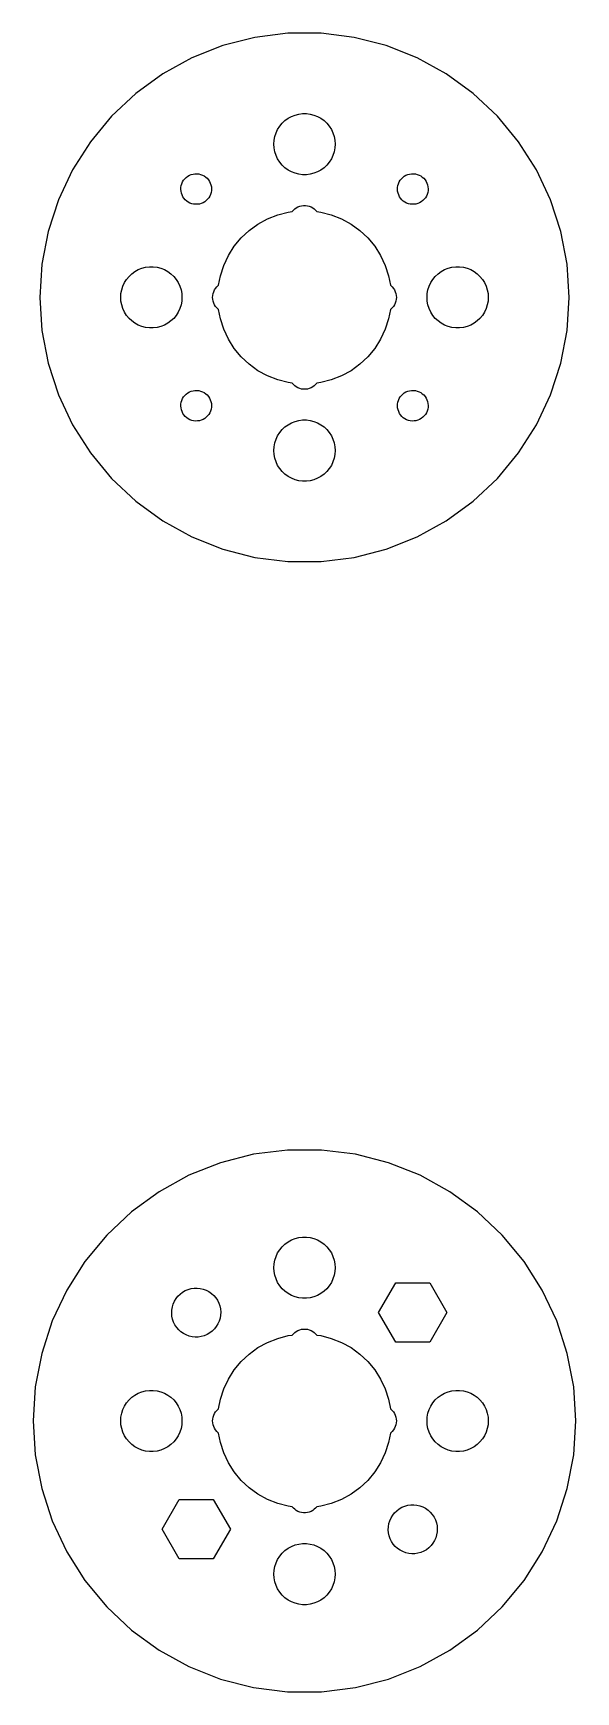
# Model space of a CAD drawing. Header units: metres. Extents: x -27 to 27, y -27 to 247.
# Drawn here: x -26.6 to 26.6, y -26.5 to 135.9 of the extents above; entities that cross this region are included whole.
import ezdxf

# ---------------------------------------------------------------- set-up
doc = ezdxf.new("R2010")
doc.units = ezdxf.units.M

msp = doc.modelspace()

# ---------------------------------------------------------------- linework, layer by layer
for p, q in [((-4.85622, 135.457), (-8.00856, 134.648)), ((-1.62729, 135.865), (-4.85622, 135.457)), ((1.62729, 135.865), (-1.62729, 135.865)), ((4.85622, 135.457), (1.62729, 135.865)), ((8.00856, 134.648), (4.85622, 135.457)), ((-11.0346, 133.45), (-13.8866, 131.882)), ((-8.00856, 134.648), (-11.0346, 133.45)), ((11.0346, 133.45), (8.00856, 134.648)), ((13.8866, 131.882), (11.0346, 133.45)), ((-13.8866, 131.882), (-16.5197, 129.969)), ((16.5197, 129.969), (13.8866, 131.882)), ((-16.5197, 129.969), (-18.8922, 127.741)), ((18.8922, 127.741), (16.5197, 129.969)), ((-18.8922, 127.741), (-20.9667, 125.233)), ((-2.62891, 126.445), (-2.42705, 126.763)), ((-2.42705, 126.763), (-2.1869, 127.054)), ((-2.1869, 127.054), (-1.91226, 127.312)), ((-1.91226, 127.312), (-1.60747, 127.533)), ((-1.60747, 127.533), (-1.27733, 127.714)), ((-1.27733, 127.714), (-0.927048, 127.853)), ((-0.927048, 127.853), (-0.562134, 127.947)), ((-0.562134, 127.947), (-0.18837, 127.994)), ((-0.18837, 127.994), (0.18837, 127.994)), ((0.18837, 127.994), (0.562134, 127.947)), ((0.562134, 127.947), (0.927048, 127.853)), ((0.927048, 127.853), (1.27733, 127.714)), ((1.27733, 127.714), (1.60747, 127.533)), ((1.60747, 127.533), (1.91226, 127.312)), ((1.91226, 127.312), (2.1869, 127.054)), ((2.1869, 127.054), (2.42705, 126.763)), ((2.42705, 126.763), (2.62891, 126.445)), ((20.9667, 125.233), (18.8922, 127.741)), ((-20.9667, 125.233), (-22.7106, 122.485)), ((-3, 125), (-2.97633, 125.376)), ((-2.97633, 125.376), (-2.90575, 125.746)), ((-2.90575, 125.746), (-2.78932, 126.104)), ((-2.78932, 126.104), (-2.62891, 126.445)), ((2.62891, 126.445), (2.78932, 126.104)), ((2.78932, 126.104), (2.90575, 125.746)), ((2.90575, 125.746), (2.97633, 125.376)), ((2.97633, 125.376), (3, 125)), ((22.7106, 122.485), (20.9667, 125.233)), ((-2.97633, 124.624), (-3, 125)), ((-2.90575, 124.254), (-2.97633, 124.624)), ((-2.78932, 123.896), (-2.90575, 124.254)), ((-2.62891, 123.555), (-2.78932, 123.896)), ((-2.42705, 123.237), (-2.62891, 123.555)), ((2.62891, 123.555), (2.42705, 123.237)), ((2.78932, 123.896), (2.62891, 123.555)), ((2.90575, 124.254), (2.78932, 123.896)), ((2.97633, 124.624), (2.90575, 124.254)), ((3, 125), (2.97633, 124.624)), ((-22.7106, 122.485), (-24.0963, 119.54)), ((-11.5871, 121.742), (-11.4371, 121.856)), ((-11.4371, 121.856), (-11.2739, 121.951)), ((-11.2739, 121.951), (-11.1003, 122.024)), ((-11.1003, 122.024), (-10.9189, 122.074)), ((-10.9189, 122.074), (-10.7325, 122.102)), ((-10.7325, 122.102), (-10.5442, 122.106)), ((-10.5442, 122.106), (-10.3568, 122.086)), ((-10.3568, 122.086), (-10.1734, 122.043)), ((-10.1734, 122.043), (-9.99689, 121.977)), ((-9.99689, 121.977), (-9.82996, 121.89)), ((-9.82996, 121.89), (-9.67528, 121.783)), ((-2.1869, 122.946), (-2.42705, 123.237)), ((-1.91226, 122.688), (-2.1869, 122.946)), ((-1.60747, 122.467), (-1.91226, 122.688)), ((-1.27733, 122.286), (-1.60747, 122.467)), ((-0.927048, 122.147), (-1.27733, 122.286)), ((-0.562134, 122.053), (-0.927048, 122.147)), ((-0.18837, 122.006), (-0.562134, 122.053)), ((0.18837, 122.006), (-0.18837, 122.006)), ((0.562134, 122.053), (0.18837, 122.006)), ((0.927048, 122.147), (0.562134, 122.053)), ((1.27733, 122.286), (0.927048, 122.147)), ((1.60747, 122.467), (1.27733, 122.286)), ((1.91226, 122.688), (1.60747, 122.467)), ((2.1869, 122.946), (1.91226, 122.688)), ((2.42705, 123.237), (2.1869, 122.946)), ((9.62686, 121.742), (9.7769, 121.856)), ((9.7769, 121.856), (9.94003, 121.951)), ((9.94003, 121.951), (10.1137, 122.024)), ((10.1137, 122.024), (10.2951, 122.074)), ((10.2951, 122.074), (10.4815, 122.102)), ((10.4815, 122.102), (10.6698, 122.106)), ((10.6698, 122.106), (10.8571, 122.086)), ((10.8571, 122.086), (11.0405, 122.043)), ((11.0405, 122.043), (11.2171, 121.977)), ((11.2171, 121.977), (11.384, 121.89)), ((11.384, 121.89), (11.5387, 121.783)), ((24.0963, 119.54), (22.7106, 122.485)), ((-12.1067, 120.576), (-12.0988, 120.764)), ((-12.0909, 120.388), (-12.1067, 120.576)), ((-12.0988, 120.764), (-12.0674, 120.95)), ((-12.0517, 120.204), (-12.0909, 120.388)), ((-12.0674, 120.95), (-12.0129, 121.13)), ((-11.9898, 120.026), (-12.0517, 120.204)), ((-12.0129, 121.13), (-11.9363, 121.302)), ((-11.9363, 121.302), (-11.8387, 121.463)), ((-11.8387, 121.463), (-11.7217, 121.611)), ((-11.7217, 121.611), (-11.5871, 121.742)), ((-9.67528, 121.783), (-9.53528, 121.656)), ((-9.53528, 121.656), (-9.4122, 121.514)), ((-9.4122, 121.514), (-9.30795, 121.357)), ((-9.30795, 121.357), (-9.2242, 121.188)), ((-9.2242, 121.188), (-9.16225, 121.01)), ((-9.14662, 120.264), (-9.20107, 120.084)), ((-9.16225, 121.01), (-9.12308, 120.826)), ((-9.1152, 120.45), (-9.14662, 120.264)), ((-9.12308, 120.826), (-9.10732, 120.638)), ((-9.10732, 120.638), (-9.1152, 120.45)), ((9.10732, 120.576), (9.1152, 120.764)), ((9.12308, 120.388), (9.10732, 120.576)), ((9.1152, 120.764), (9.14662, 120.95)), ((9.16225, 120.204), (9.12308, 120.388)), ((9.14662, 120.95), (9.20107, 121.13)), ((9.2242, 120.026), (9.16225, 120.204)), ((9.20107, 121.13), (9.27768, 121.302)), ((9.27768, 121.302), (9.37527, 121.463)), ((9.37527, 121.463), (9.49228, 121.611)), ((9.49228, 121.611), (9.62686, 121.742)), ((11.5387, 121.783), (11.6787, 121.656)), ((11.6787, 121.656), (11.8018, 121.514)), ((11.8018, 121.514), (11.906, 121.357)), ((11.906, 121.357), (11.9898, 121.188)), ((11.9898, 121.188), (12.0517, 121.01)), ((12.0674, 120.264), (12.0129, 120.084)), ((12.0517, 121.01), (12.0909, 120.826)), ((12.0988, 120.45), (12.0674, 120.264)), ((12.0909, 120.826), (12.1067, 120.638)), ((12.1067, 120.638), (12.0988, 120.45)), ((-24.0963, 119.54), (-25.1021, 116.445)), ((-11.906, 119.857), (-11.9898, 120.026)), ((-11.8018, 119.7), (-11.906, 119.857)), ((-11.6787, 119.557), (-11.8018, 119.7)), ((-11.5387, 119.431), (-11.6787, 119.557)), ((-11.384, 119.324), (-11.5387, 119.431)), ((-11.2171, 119.237), (-11.384, 119.324)), ((-11.0405, 119.171), (-11.2171, 119.237)), ((-10.8571, 119.128), (-11.0405, 119.171)), ((-10.6698, 119.108), (-10.8571, 119.128)), ((-10.4815, 119.112), (-10.6698, 119.108)), ((-10.2951, 119.14), (-10.4815, 119.112)), ((-10.1137, 119.19), (-10.2951, 119.14)), ((-9.94003, 119.263), (-10.1137, 119.19)), ((-9.7769, 119.358), (-9.94003, 119.263)), ((-9.62686, 119.471), (-9.7769, 119.358)), ((-9.49228, 119.603), (-9.62686, 119.471)), ((-9.37527, 119.751), (-9.49228, 119.603)), ((-9.27768, 119.912), (-9.37527, 119.751)), ((-9.20107, 120.084), (-9.27768, 119.912)), ((-1.09344, 118.527), (-0.956131, 118.656)), ((-0.956131, 118.656), (-0.803726, 118.766)), ((-0.803726, 118.766), (-0.638657, 118.857)), ((-0.638657, 118.857), (-0.463516, 118.927)), ((-0.463516, 118.927), (-0.281067, 118.973)), ((-0.281067, 118.973), (-0.094177, 118.997)), ((-0.094177, 118.997), (0.094177, 118.997)), ((0.094177, 118.997), (0.281067, 118.973)), ((0.281067, 118.973), (0.463516, 118.927)), ((0.463516, 118.927), (0.638657, 118.857)), ((0.638657, 118.857), (0.803726, 118.766)), ((0.803726, 118.766), (0.956131, 118.656)), ((0.956131, 118.656), (1.09344, 118.527)), ((9.30795, 119.857), (9.2242, 120.026)), ((9.4122, 119.7), (9.30795, 119.857)), ((9.53528, 119.557), (9.4122, 119.7)), ((9.67528, 119.431), (9.53528, 119.557)), ((9.82996, 119.324), (9.67528, 119.431)), ((9.99689, 119.237), (9.82996, 119.324)), ((10.1734, 119.171), (9.99689, 119.237)), ((10.3568, 119.128), (10.1734, 119.171)), ((10.5442, 119.108), (10.3568, 119.128)), ((10.7325, 119.112), (10.5442, 119.108)), ((10.9189, 119.14), (10.7325, 119.112)), ((11.1003, 119.19), (10.9189, 119.14)), ((11.2739, 119.263), (11.1003, 119.19)), ((11.4371, 119.358), (11.2739, 119.263)), ((11.5871, 119.471), (11.4371, 119.358)), ((11.7217, 119.603), (11.5871, 119.471)), ((11.8387, 119.751), (11.7217, 119.603)), ((11.9363, 119.912), (11.8387, 119.751)), ((12.0129, 120.084), (11.9363, 119.912)), ((25.1021, 116.445), (24.0963, 119.54)), ((-5.41809, 116.549), (-4.55452, 117.177)), ((-4.55452, 117.177), (-3.61911, 117.691)), ((-3.61911, 117.691), (-2.62663, 118.084)), ((-2.62663, 118.084), (-1.59273, 118.349)), ((-1.59273, 118.349), (-1.19904, 118.399)), ((-1.19904, 118.399), (-1.09344, 118.527)), ((1.09344, 118.527), (1.19904, 118.399)), ((1.19904, 118.399), (1.59273, 118.349)), ((1.59273, 118.349), (2.62663, 118.084)), ((2.62663, 118.084), (3.61911, 117.691)), ((3.61911, 117.691), (4.55452, 117.177)), ((4.55452, 117.177), (5.41809, 116.549)), ((-25.1021, 116.445), (-25.7119, 113.248)), ((-6.87663, 114.996), (-6.19623, 115.819)), ((-6.19623, 115.819), (-5.41809, 116.549)), ((5.41809, 116.549), (6.19623, 115.819)), ((6.19623, 115.819), (6.87663, 114.996)), ((25.7119, 113.248), (25.1021, 116.445)), ((-7.90309, 113.129), (-7.44859, 114.095)), ((-7.44859, 114.095), (-6.87663, 114.996)), ((6.87663, 114.996), (7.44859, 114.095)), ((7.44859, 114.095), (7.90309, 113.129)), ((-25.7119, 113.248), (-25.9163, 110)), ((-17.427, 111.763), (-17.1869, 112.054)), ((-17.1869, 112.054), (-16.9123, 112.312)), ((-16.9123, 112.312), (-16.6075, 112.533)), ((-16.6075, 112.533), (-16.2773, 112.714)), ((-16.2773, 112.714), (-15.927, 112.853)), ((-15.927, 112.853), (-15.5621, 112.947)), ((-15.5621, 112.947), (-15.1884, 112.994)), ((-15.1884, 112.994), (-14.8116, 112.994)), ((-14.8116, 112.994), (-14.4379, 112.947)), ((-14.4379, 112.947), (-14.0729, 112.853)), ((-14.0729, 112.853), (-13.7227, 112.714)), ((-13.7227, 112.714), (-13.3925, 112.533)), ((-13.3925, 112.533), (-13.0877, 112.312)), ((-13.0877, 112.312), (-12.8131, 112.054)), ((-12.8131, 112.054), (-12.5729, 111.763)), ((-8.40921, 111.19), (-8.23296, 112.114)), ((-8.23296, 112.114), (-7.90309, 113.129)), ((7.90309, 113.129), (8.23296, 112.114)), ((8.23296, 112.114), (8.40921, 111.19)), ((12.5729, 111.763), (12.8131, 112.054)), ((12.8131, 112.054), (13.0877, 112.312)), ((13.0877, 112.312), (13.3925, 112.533)), ((13.3925, 112.533), (13.7227, 112.714)), ((13.7227, 112.714), (14.0729, 112.853)), ((14.0729, 112.853), (14.4379, 112.947)), ((14.4379, 112.947), (14.8116, 112.994)), ((14.8116, 112.994), (15.1884, 112.994)), ((15.1884, 112.994), (15.5621, 112.947)), ((15.5621, 112.947), (15.927, 112.853)), ((15.927, 112.853), (16.2773, 112.714)), ((16.2773, 112.714), (16.6075, 112.533)), ((16.6075, 112.533), (16.9123, 112.312)), ((16.9123, 112.312), (17.1869, 112.054)), ((17.1869, 112.054), (17.427, 111.763)), ((25.9163, 110), (25.7119, 113.248)), ((-17.9763, 110.376), (-17.9057, 110.746)), ((-17.9057, 110.746), (-17.7893, 111.104)), ((-17.7893, 111.104), (-17.6289, 111.445)), ((-17.6289, 111.445), (-17.427, 111.763)), ((-12.5729, 111.763), (-12.3711, 111.445)), ((-12.3711, 111.445), (-12.2107, 111.104)), ((-12.2107, 111.104), (-12.0942, 110.746)), ((-12.0942, 110.746), (-12.0237, 110.376)), ((-8.95287, 110.373), (-8.89465, 110.552)), ((-8.89465, 110.552), (-8.81445, 110.723)), ((-8.81445, 110.723), (-8.71352, 110.882)), ((-8.71352, 110.882), (-8.59344, 111.027)), ((-8.59344, 111.027), (-8.45613, 111.156)), ((-8.45613, 111.156), (-8.40921, 111.19)), ((8.40921, 111.19), (8.45613, 111.156)), ((8.45613, 111.156), (8.59344, 111.027)), ((8.59344, 111.027), (8.71352, 110.882)), ((8.71352, 110.882), (8.81445, 110.723)), ((8.81445, 110.723), (8.89465, 110.552)), ((8.89465, 110.552), (8.95287, 110.373)), ((12.0237, 110.376), (12.0942, 110.746)), ((12.0942, 110.746), (12.2107, 111.104)), ((12.2107, 111.104), (12.3711, 111.445)), ((12.3711, 111.445), (12.5729, 111.763)), ((17.427, 111.763), (17.6289, 111.445)), ((17.6289, 111.445), (17.7893, 111.104)), ((17.7893, 111.104), (17.9057, 110.746)), ((17.9057, 110.746), (17.9763, 110.376)), ((-25.9163, 110), (-25.7119, 106.752)), ((-18, 110), (-17.9763, 110.376)), ((-17.9763, 109.624), (-18, 110)), ((-17.9057, 109.254), (-17.9763, 109.624)), ((-17.7893, 108.896), (-17.9057, 109.254)), ((-17.6289, 108.555), (-17.7893, 108.896)), ((-12.2107, 108.896), (-12.3711, 108.555)), ((-12.0942, 109.254), (-12.2107, 108.896)), ((-12.0237, 109.624), (-12.0942, 109.254)), ((-12.0237, 110.376), (-12, 110)), ((-12, 110), (-12.0237, 109.624)), ((-9, 110), (-8.98816, 110.188)), ((-8.98816, 109.812), (-9, 110)), ((-8.98816, 110.188), (-8.95287, 110.373)), ((-8.95287, 109.627), (-8.98816, 109.812)), ((-8.89465, 109.448), (-8.95287, 109.627)), ((-8.81445, 109.277), (-8.89465, 109.448)), ((-8.71352, 109.118), (-8.81445, 109.277)), ((-8.59344, 108.973), (-8.71352, 109.118)), ((-8.45613, 108.844), (-8.59344, 108.973)), ((-8.40921, 108.81), (-8.45613, 108.844)), ((-8.23296, 107.886), (-8.40921, 108.81)), ((8.40921, 108.81), (8.23296, 107.886)), ((8.45613, 108.844), (8.40921, 108.81)), ((8.59344, 108.973), (8.45613, 108.844)), ((8.71352, 109.118), (8.59344, 108.973)), ((8.81445, 109.277), (8.71352, 109.118)), ((8.89465, 109.448), (8.81445, 109.277)), ((8.95287, 109.627), (8.89465, 109.448)), ((8.95287, 110.373), (8.98816, 110.188)), ((8.98816, 109.812), (8.95287, 109.627)), ((8.98816, 110.188), (9, 110)), ((9, 110), (8.98816, 109.812)), ((12, 110), (12.0237, 110.376)), ((12.0237, 109.624), (12, 110)), ((12.0942, 109.254), (12.0237, 109.624)), ((12.2107, 108.896), (12.0942, 109.254)), ((12.3711, 108.555), (12.2107, 108.896)), ((17.7893, 108.896), (17.6289, 108.555)), ((17.9057, 109.254), (17.7893, 108.896)), ((17.9763, 109.624), (17.9057, 109.254)), ((17.9763, 110.376), (18, 110)), ((18, 110), (17.9763, 109.624)), ((25.7119, 106.752), (25.9163, 110)), ((-17.427, 108.237), (-17.6289, 108.555)), ((-17.1869, 107.946), (-17.427, 108.237)), ((-16.9123, 107.688), (-17.1869, 107.946)), ((-16.6075, 107.467), (-16.9123, 107.688)), ((-16.2773, 107.286), (-16.6075, 107.467)), ((-15.927, 107.147), (-16.2773, 107.286)), ((-13.7227, 107.286), (-14.0729, 107.147)), ((-13.3925, 107.467), (-13.7227, 107.286)), ((-13.0877, 107.688), (-13.3925, 107.467)), ((-12.8131, 107.946), (-13.0877, 107.688)), ((-12.5729, 108.237), (-12.8131, 107.946)), ((-12.3711, 108.555), (-12.5729, 108.237)), ((-7.90309, 106.871), (-8.23296, 107.886)), ((8.23296, 107.886), (7.90309, 106.871)), ((12.5729, 108.237), (12.3711, 108.555)), ((12.8131, 107.946), (12.5729, 108.237)), ((13.0877, 107.688), (12.8131, 107.946)), ((13.3925, 107.467), (13.0877, 107.688)), ((13.7227, 107.286), (13.3925, 107.467)), ((14.0729, 107.147), (13.7227, 107.286)), ((16.2773, 107.286), (15.927, 107.147)), ((16.6075, 107.467), (16.2773, 107.286)), ((16.9123, 107.688), (16.6075, 107.467)), ((17.1869, 107.946), (16.9123, 107.688)), ((17.427, 108.237), (17.1869, 107.946)), ((17.6289, 108.555), (17.427, 108.237)), ((-25.7119, 106.752), (-25.1021, 103.555)), ((-15.5621, 107.053), (-15.927, 107.147)), ((-15.1884, 107.006), (-15.5621, 107.053)), ((-14.8116, 107.006), (-15.1884, 107.006)), ((-14.4379, 107.053), (-14.8116, 107.006)), ((-14.0729, 107.147), (-14.4379, 107.053)), ((-7.44859, 105.905), (-7.90309, 106.871)), ((-6.87663, 105.004), (-7.44859, 105.905)), ((7.44859, 105.905), (6.87663, 105.004)), ((7.90309, 106.871), (7.44859, 105.905)), ((14.4379, 107.053), (14.0729, 107.147)), ((14.8116, 107.006), (14.4379, 107.053)), ((15.1884, 107.006), (14.8116, 107.006)), ((15.5621, 107.053), (15.1884, 107.006)), ((15.927, 107.147), (15.5621, 107.053)), ((25.1021, 103.555), (25.7119, 106.752)), ((-6.19623, 104.181), (-6.87663, 105.004)), ((-5.41809, 103.451), (-6.19623, 104.181)), ((6.19623, 104.181), (5.41809, 103.451)), ((6.87663, 105.004), (6.19623, 104.181)), ((-25.1021, 103.555), (-24.0963, 100.46)), ((-4.55452, 102.823), (-5.41809, 103.451)), ((-3.61911, 102.309), (-4.55452, 102.823)), ((-2.62663, 101.916), (-3.61911, 102.309)), ((3.61911, 102.309), (2.62663, 101.916)), ((4.55452, 102.823), (3.61911, 102.309)), ((5.41809, 103.451), (4.55452, 102.823)), ((24.0963, 100.46), (25.1021, 103.555)), ((-11.4371, 100.642), (-11.2739, 100.737)), ((-11.2739, 100.737), (-11.1003, 100.81)), ((-11.1003, 100.81), (-10.9189, 100.86)), ((-10.9189, 100.86), (-10.7325, 100.888)), ((-10.7325, 100.888), (-10.5442, 100.892)), ((-10.5442, 100.892), (-10.3568, 100.872)), ((-10.3568, 100.872), (-10.1734, 100.829)), ((-10.1734, 100.829), (-9.99689, 100.763)), ((-9.99689, 100.763), (-9.82996, 100.676)), ((-1.59273, 101.651), (-2.62663, 101.916)), ((-1.19904, 101.601), (-1.59273, 101.651)), ((-1.09344, 101.473), (-1.19904, 101.601)), ((-0.956131, 101.344), (-1.09344, 101.473)), ((-0.803726, 101.234), (-0.956131, 101.344)), ((-0.638657, 101.143), (-0.803726, 101.234)), ((-0.463516, 101.073), (-0.638657, 101.143)), ((-0.281067, 101.027), (-0.463516, 101.073)), ((-0.094177, 101.003), (-0.281067, 101.027)), ((0.094177, 101.003), (-0.094177, 101.003)), ((0.281067, 101.027), (0.094177, 101.003)), ((0.463516, 101.073), (0.281067, 101.027)), ((0.638657, 101.143), (0.463516, 101.073)), ((0.803726, 101.234), (0.638657, 101.143)), ((0.956131, 101.344), (0.803726, 101.234)), ((1.09344, 101.473), (0.956131, 101.344)), ((1.19904, 101.601), (1.09344, 101.473)), ((1.59273, 101.651), (1.19904, 101.601)), ((2.62663, 101.916), (1.59273, 101.651)), ((9.7769, 100.642), (9.94003, 100.737)), ((9.94003, 100.737), (10.1137, 100.81)), ((10.1137, 100.81), (10.2951, 100.86)), ((10.2951, 100.86), (10.4815, 100.888)), ((10.4815, 100.888), (10.6698, 100.892)), ((10.6698, 100.892), (10.8571, 100.872)), ((10.8571, 100.872), (11.0405, 100.829)), ((11.0405, 100.829), (11.2171, 100.763)), ((11.2171, 100.763), (11.384, 100.676)), ((-24.0963, 100.46), (-22.7106, 97.5147)), ((-12.1067, 99.3616), (-12.0988, 99.5498)), ((-12.0909, 99.1739), (-12.1067, 99.3616)), ((-12.0988, 99.5498), (-12.0674, 99.7355)), ((-12.0517, 98.9896), (-12.0909, 99.1739)), ((-12.0674, 99.7355), (-12.0129, 99.9159)), ((-12.0129, 99.9159), (-11.9363, 100.088)), ((-11.9363, 100.088), (-11.8387, 100.249)), ((-11.8387, 100.249), (-11.7217, 100.397)), ((-11.7217, 100.397), (-11.5871, 100.529)), ((-11.5871, 100.529), (-11.4371, 100.642)), ((-9.82996, 100.676), (-9.67528, 100.569)), ((-9.67528, 100.569), (-9.53528, 100.443)), ((-9.53528, 100.443), (-9.4122, 100.3)), ((-9.4122, 100.3), (-9.30795, 100.143)), ((-9.30795, 100.143), (-9.2242, 99.9743)), ((-9.2242, 99.9743), (-9.16225, 99.7964)), ((-9.16225, 99.7964), (-9.12308, 99.6121)), ((-9.1152, 99.2362), (-9.14662, 99.0505)), ((-9.12308, 99.6121), (-9.10732, 99.4244)), ((-9.10732, 99.4244), (-9.1152, 99.2362)), ((9.10732, 99.3616), (9.1152, 99.5498)), ((9.12308, 99.1739), (9.10732, 99.3616)), ((9.1152, 99.5498), (9.14662, 99.7355)), ((9.16225, 98.9896), (9.12308, 99.1739)), ((9.14662, 99.7355), (9.20107, 99.9159)), ((9.20107, 99.9159), (9.27768, 100.088)), ((9.27768, 100.088), (9.37527, 100.249)), ((9.37527, 100.249), (9.49228, 100.397)), ((9.49228, 100.397), (9.62686, 100.529)), ((9.62686, 100.529), (9.7769, 100.642)), ((11.384, 100.676), (11.5387, 100.569)), ((11.5387, 100.569), (11.6787, 100.443)), ((11.6787, 100.443), (11.8018, 100.3)), ((11.8018, 100.3), (11.906, 100.143)), ((11.906, 100.143), (11.9898, 99.9743)), ((11.9898, 99.9743), (12.0517, 99.7964)), ((12.0517, 99.7964), (12.0909, 99.6121)), ((12.0988, 99.2362), (12.0674, 99.0505)), ((12.0909, 99.6121), (12.1067, 99.4244)), ((12.1067, 99.4244), (12.0988, 99.2362)), ((22.7106, 97.5147), (24.0963, 100.46)), ((-22.7106, 97.5147), (-20.9667, 94.7668)), ((-11.9898, 98.8117), (-12.0517, 98.9896)), ((-11.906, 98.643), (-11.9898, 98.8117)), ((-11.8018, 98.4861), (-11.906, 98.643)), ((-11.6787, 98.3435), (-11.8018, 98.4861)), ((-11.5387, 98.2175), (-11.6787, 98.3435)), ((-11.384, 98.11), (-11.5387, 98.2175)), ((-11.2171, 98.0227), (-11.384, 98.11)), ((-11.0405, 97.957), (-11.2171, 98.0227)), ((-10.8571, 97.914), (-11.0405, 97.957)), ((-10.6698, 97.8943), (-10.8571, 97.914)), ((-10.4815, 97.8983), (-10.6698, 97.8943)), ((-10.2951, 97.9258), (-10.4815, 97.8983)), ((-10.1137, 97.9764), (-10.2951, 97.9258)), ((-9.94003, 98.0494), (-10.1137, 97.9764)), ((-9.7769, 98.1436), (-9.94003, 98.0494)), ((-9.62686, 98.2575), (-9.7769, 98.1436)), ((-9.49228, 98.3893), (-9.62686, 98.2575)), ((-9.37527, 98.5369), (-9.49228, 98.3893)), ((-9.27768, 98.6981), (-9.37527, 98.5369)), ((-9.20107, 98.8701), (-9.27768, 98.6981)), ((-9.14662, 99.0505), (-9.20107, 98.8701)), ((-1.91226, 97.3116), (-1.60747, 97.533)), ((-1.60747, 97.533), (-1.27733, 97.7145)), ((-1.27733, 97.7145), (-0.927048, 97.8532)), ((-0.927048, 97.8532), (-0.562134, 97.9469)), ((-0.562134, 97.9469), (-0.18837, 97.9941)), ((-0.18837, 97.9941), (0.18837, 97.9941)), ((0.18837, 97.9941), (0.562134, 97.9469)), ((0.562134, 97.9469), (0.927048, 97.8532)), ((0.927048, 97.8532), (1.27733, 97.7145)), ((1.27733, 97.7145), (1.60747, 97.533)), ((1.60747, 97.533), (1.91226, 97.3116)), ((9.2242, 98.8117), (9.16225, 98.9896)), ((9.30795, 98.643), (9.2242, 98.8117)), ((9.4122, 98.4861), (9.30795, 98.643)), ((9.53528, 98.3435), (9.4122, 98.4861)), ((9.67528, 98.2175), (9.53528, 98.3435)), ((9.82996, 98.11), (9.67528, 98.2175)), ((9.99689, 98.0227), (9.82996, 98.11)), ((10.1734, 97.957), (9.99689, 98.0227)), ((10.3568, 97.914), (10.1734, 97.957)), ((10.5442, 97.8943), (10.3568, 97.914)), ((10.7325, 97.8983), (10.5442, 97.8943)), ((10.9189, 97.9258), (10.7325, 97.8983)), ((11.1003, 97.9764), (10.9189, 97.9258)), ((11.2739, 98.0494), (11.1003, 97.9764)), ((11.4371, 98.1436), (11.2739, 98.0494)), ((11.5871, 98.2575), (11.4371, 98.1436)), ((11.7217, 98.3893), (11.5871, 98.2575)), ((11.8387, 98.5369), (11.7217, 98.3893)), ((11.9363, 98.6981), (11.8387, 98.5369)), ((12.0129, 98.8701), (11.9363, 98.6981)), ((12.0674, 99.0505), (12.0129, 98.8701)), ((20.9667, 94.7668), (22.7106, 97.5147)), ((-2.90575, 95.7461), (-2.78932, 96.1044)), ((-2.78932, 96.1044), (-2.62891, 96.4453)), ((-2.62891, 96.4453), (-2.42705, 96.7634)), ((-2.42705, 96.7634), (-2.1869, 97.0536)), ((-2.1869, 97.0536), (-1.91226, 97.3116)), ((1.91226, 97.3116), (2.1869, 97.0536)), ((2.1869, 97.0536), (2.42705, 96.7634)), ((2.42705, 96.7634), (2.62891, 96.4453)), ((2.62891, 96.4453), (2.78932, 96.1044)), ((2.78932, 96.1044), (2.90575, 95.7461)), ((-20.9667, 94.7668), (-18.8922, 92.2591)), ((-3, 95), (-2.97633, 95.376)), ((-2.97633, 94.624), (-3, 95)), ((-2.97633, 95.376), (-2.90575, 95.7461)), ((-2.90575, 94.2539), (-2.97633, 94.624)), ((-2.78932, 93.8956), (-2.90575, 94.2539)), ((2.90575, 94.2539), (2.78932, 93.8956)), ((2.90575, 95.7461), (2.97633, 95.376)), ((2.97633, 94.624), (2.90575, 94.2539)), ((2.97633, 95.376), (3, 95)), ((3, 95), (2.97633, 94.624)), ((18.8922, 92.2591), (20.9667, 94.7668)), ((-2.62891, 93.5547), (-2.78932, 93.8956)), ((-2.42705, 93.2366), (-2.62891, 93.5547)), ((-2.1869, 92.9464), (-2.42705, 93.2366)), ((-1.91226, 92.6885), (-2.1869, 92.9464)), ((-1.60747, 92.467), (-1.91226, 92.6885)), ((1.91226, 92.6885), (1.60747, 92.467)), ((2.1869, 92.9464), (1.91226, 92.6885)), ((2.42705, 93.2366), (2.1869, 92.9464)), ((2.62891, 93.5547), (2.42705, 93.2366)), ((2.78932, 93.8956), (2.62891, 93.5547)), ((-18.8922, 92.2591), (-16.5197, 90.0312)), ((-1.27733, 92.2855), (-1.60747, 92.467)), ((-0.927048, 92.1468), (-1.27733, 92.2855)), ((-0.562134, 92.0531), (-0.927048, 92.1468)), ((-0.18837, 92.0059), (-0.562134, 92.0531)), ((0.18837, 92.0059), (-0.18837, 92.0059)), ((0.562134, 92.0531), (0.18837, 92.0059)), ((0.927048, 92.1468), (0.562134, 92.0531)), ((1.27733, 92.2855), (0.927048, 92.1468)), ((1.60747, 92.467), (1.27733, 92.2855)), ((16.5197, 90.0312), (18.8922, 92.2591)), ((-16.5197, 90.0312), (-13.8866, 88.1182)), ((13.8866, 88.1182), (16.5197, 90.0312)), ((-13.8866, 88.1182), (-11.0346, 86.5502)), ((11.0346, 86.5502), (13.8866, 88.1182)), ((-11.0346, 86.5502), (-8.00856, 85.3521)), ((8.00856, 85.3521), (11.0346, 86.5502)), ((-8.00856, 85.3521), (-4.85622, 84.5428)), ((-4.85622, 84.5428), (-1.62729, 84.1349)), ((1.62729, 84.1349), (4.85622, 84.5428)), ((4.85622, 84.5428), (8.00856, 85.3521)), ((-1.62729, 84.1349), (1.62729, 84.1349)), ((-4.97964, 26.1043), (-8.21211, 25.2743)), ((-1.66866, 26.5226), (-4.97964, 26.1043)), ((1.66866, 26.5226), (-1.66866, 26.5226)), ((4.97964, 26.1043), (1.66866, 26.5226)), ((8.21211, 25.2743), (4.97964, 26.1043)), ((-8.21211, 25.2743), (-11.3151, 24.0458)), ((11.3151, 24.0458), (8.21211, 25.2743)), ((-11.3151, 24.0458), (-14.2396, 22.438)), ((14.2396, 22.438), (11.3151, 24.0458)), ((-14.2396, 22.438), (-16.9395, 20.4764)), ((16.9395, 20.4764), (14.2396, 22.438)), ((-16.9395, 20.4764), (-19.3723, 18.1918)), ((19.3723, 18.1918), (16.9395, 20.4764)), ((-19.3723, 18.1918), (-21.4996, 15.6204)), ((-0.927048, 17.8532), (-0.562134, 17.9469)), ((-0.562134, 17.9469), (-0.18837, 17.9941)), ((-0.18837, 17.9941), (0.18837, 17.9941)), ((0.18837, 17.9941), (0.562134, 17.9469)), ((0.562134, 17.9469), (0.927048, 17.8532)), ((21.4996, 15.6204), (19.3723, 18.1918)), ((-2.78932, 16.1044), (-2.62891, 16.4453)), ((-2.62891, 16.4453), (-2.42705, 16.7634)), ((-2.42705, 16.7634), (-2.1869, 17.0536)), ((-2.1869, 17.0536), (-1.91226, 17.3115)), ((-1.91226, 17.3115), (-1.60747, 17.533)), ((-1.60747, 17.533), (-1.27733, 17.7145)), ((-1.27733, 17.7145), (-0.927048, 17.8532)), ((0.927048, 17.8532), (1.27733, 17.7145)), ((1.27733, 17.7145), (1.60747, 17.533)), ((1.60747, 17.533), (1.91226, 17.3115)), ((1.91226, 17.3115), (2.1869, 17.0536)), ((2.1869, 17.0536), (2.42705, 16.7634)), ((2.42705, 16.7634), (2.62891, 16.4453)), ((2.62891, 16.4453), (2.78932, 16.1044)), ((-21.4996, 15.6204), (-23.2878, 12.8026)), ((-3, 15), (-2.97633, 15.376)), ((-2.97633, 14.624), (-3, 15)), ((-2.97633, 15.376), (-2.90575, 15.7461)), ((-2.90575, 14.2539), (-2.97633, 14.624)), ((-2.90575, 15.7461), (-2.78932, 16.1044)), ((2.78932, 16.1044), (2.90575, 15.7461)), ((2.90575, 15.7461), (2.97633, 15.376)), ((2.97633, 14.624), (2.90575, 14.2539)), ((2.97633, 15.376), (3, 15)), ((3, 15), (2.97633, 14.624)), ((23.2878, 12.8026), (21.4996, 15.6204)), ((-11.106, 12.9545), (-10.8078, 12.9986)), ((-10.8078, 12.9986), (-10.5065, 13.0049)), ((-10.5065, 13.0049), (-10.2067, 12.9734)), ((-2.78932, 13.8956), (-2.90575, 14.2539)), ((-2.62891, 13.5547), (-2.78932, 13.8956)), ((-2.42705, 13.2366), (-2.62891, 13.5547)), ((-2.1869, 12.9464), (-2.42705, 13.2366)), ((2.42705, 13.2366), (2.1869, 12.9464)), ((2.62891, 13.5547), (2.42705, 13.2366)), ((2.78932, 13.8956), (2.62891, 13.5547)), ((2.90575, 14.2539), (2.78932, 13.8956)), ((7.26039, 10.607), (8.93369, 13.5052)), ((8.93369, 13.5052), (12.2803, 13.5052)), ((12.2803, 13.5052), (13.9536, 10.607)), ((-23.2878, 12.8026), (-24.7088, 9.7829)), ((-12.9436, 11.155), (-12.8565, 11.4436)), ((-12.8565, 11.4436), (-12.7339, 11.7189)), ((-12.7339, 11.7189), (-12.5777, 11.9767)), ((-12.5777, 11.9767), (-12.3905, 12.2129)), ((-12.3905, 12.2129), (-12.1752, 12.4238)), ((-12.1752, 12.4238), (-11.9351, 12.606)), ((-11.9351, 12.606), (-11.6741, 12.7567)), ((-11.6741, 12.7567), (-11.3963, 12.8735)), ((-11.3963, 12.8735), (-11.106, 12.9545)), ((-10.2067, 12.9734), (-9.91331, 12.9046)), ((-9.91331, 12.9046), (-9.63083, 12.7995)), ((-9.63083, 12.7995), (-9.36372, 12.6599)), ((-9.36372, 12.6599), (-9.11624, 12.4879)), ((-9.11624, 12.4879), (-8.89226, 12.2862)), ((-8.89226, 12.2862), (-8.69533, 12.058)), ((-8.69533, 12.058), (-8.52853, 11.807)), ((-8.52853, 11.807), (-8.39452, 11.537)), ((-8.39452, 11.537), (-8.29539, 11.2524)), ((-1.91226, 12.6884), (-2.1869, 12.9464)), ((-1.60747, 12.467), (-1.91226, 12.6884)), ((-1.27733, 12.2855), (-1.60747, 12.467)), ((-0.927048, 12.1468), (-1.27733, 12.2855)), ((-0.562134, 12.0531), (-0.927048, 12.1468)), ((-0.18837, 12.0059), (-0.562134, 12.0531)), ((0.18837, 12.0059), (-0.18837, 12.0059)), ((0.562134, 12.0531), (0.18837, 12.0059)), ((0.927048, 12.1468), (0.562134, 12.0531)), ((1.27733, 12.2855), (0.927048, 12.1468)), ((1.60747, 12.467), (1.27733, 12.2855)), ((1.91226, 12.6884), (1.60747, 12.467)), ((2.1869, 12.9464), (1.91226, 12.6884)), ((24.7088, 9.7829), (23.2878, 12.8026)), ((-24.7088, 9.7829), (-25.7401, 6.60893)), ((-13.0065, 10.5567), (-12.9939, 10.8579)), ((-12.9812, 10.2564), (-13.0065, 10.5567)), ((-12.9939, 10.8579), (-12.9436, 11.155)), ((-12.9186, 9.96158), (-12.9812, 10.2564)), ((-12.8195, 9.67696), (-12.9186, 9.96158)), ((-8.35751, 9.77042), (-8.4801, 9.49509)), ((-8.2704, 10.0589), (-8.35751, 9.77042)), ((-8.29539, 11.2524), (-8.23274, 10.9576)), ((-8.22014, 10.3561), (-8.2704, 10.0589)), ((-8.23274, 10.9576), (-8.20752, 10.6573)), ((-8.20752, 10.6573), (-8.22014, 10.3561)), ((8.9337, 7.70876), (7.26039, 10.607)), ((13.9536, 10.607), (12.2803, 7.70876)), ((25.7401, 6.60893), (24.7088, 9.7829)), ((-12.6855, 9.407), (-12.8195, 9.67696)), ((-12.5187, 9.15596), (-12.6855, 9.407)), ((-12.3217, 8.9278), (-12.5187, 9.15596)), ((-12.0977, 8.72614), (-12.3217, 8.9278)), ((-11.8503, 8.55412), (-12.0977, 8.72614)), ((-11.5832, 8.41449), (-11.8503, 8.55412)), ((-11.3007, 8.30943), (-11.5832, 8.41449)), ((-11.0072, 8.2406), (-11.3007, 8.30943)), ((-10.7075, 8.20909), (-11.0072, 8.2406)), ((-10.4062, 8.21541), (-10.7075, 8.20909)), ((-10.108, 8.25945), (-10.4062, 8.21541)), ((-9.81772, 8.34048), (-10.108, 8.25945)), ((-9.53987, 8.45729), (-9.81772, 8.34048)), ((-9.27885, 8.60799), (-9.53987, 8.45729)), ((-9.03879, 8.79021), (-9.27885, 8.60799)), ((-8.82344, 9.00108), (-9.03879, 8.79021)), ((-8.63623, 9.23727), (-8.82344, 9.00108)), ((-8.4801, 9.49509), (-8.63623, 9.23727)), ((-2.62663, 8.08397), (-1.59273, 8.34944)), ((-1.59273, 8.34944), (-1.19904, 8.39917)), ((-1.19904, 8.39917), (-1.09344, 8.52681)), ((-1.09344, 8.52681), (-0.956131, 8.65576)), ((-0.956131, 8.65576), (-0.803726, 8.76648)), ((-0.803726, 8.76648), (-0.638657, 8.85724)), ((-0.638657, 8.85724), (-0.463516, 8.92657)), ((-0.463516, 8.92657), (-0.281067, 8.97342)), ((-0.281067, 8.97342), (-0.094177, 8.99704)), ((-0.094177, 8.99704), (0.094177, 8.99704)), ((0.094177, 8.99704), (0.281067, 8.97342)), ((0.281067, 8.97342), (0.463516, 8.92657)), ((0.463516, 8.92657), (0.638657, 8.85724)), ((0.638657, 8.85724), (0.803726, 8.76648)), ((0.803726, 8.76648), (0.956131, 8.65576)), ((0.956131, 8.65576), (1.09344, 8.52681)), ((1.09344, 8.52681), (1.19904, 8.39917)), ((1.19904, 8.39917), (1.59273, 8.34944)), ((1.59273, 8.34944), (2.62663, 8.08397)), ((-25.7401, 6.60893), (-26.3654, 3.33072)), ((-6.19623, 5.81865), (-5.41809, 6.54936)), ((-5.41809, 6.54936), (-4.55452, 7.17677)), ((-4.55452, 7.17677), (-3.61911, 7.69102)), ((-3.61911, 7.69102), (-2.62663, 8.08397)), ((2.62663, 8.08397), (3.61911, 7.69102)), ((3.61911, 7.69102), (4.55452, 7.17677)), ((4.55452, 7.17677), (5.41809, 6.54936)), ((5.41809, 6.54936), (6.19623, 5.81865)), ((12.2803, 7.70876), (8.9337, 7.70876)), ((26.3654, 3.33072), (25.7401, 6.60893)), ((-7.44859, 4.09489), (-6.87663, 4.99617)), ((-6.87663, 4.99617), (-6.19623, 5.81865)), ((6.19623, 5.81865), (6.87663, 4.99617)), ((6.87663, 4.99617), (7.44859, 4.09489)), ((-26.3654, 3.33072), (-26.575, 0)), ((-7.90309, 3.12904), (-7.44859, 4.09489)), ((7.44859, 4.09489), (7.90309, 3.12904)), ((26.575, 0), (26.3654, 3.33072)), ((-17.6289, 1.44525), (-17.427, 1.76335)), ((-17.427, 1.76335), (-17.1869, 2.05363)), ((-17.1869, 2.05363), (-16.9123, 2.31154)), ((-16.9123, 2.31154), (-16.6075, 2.53297)), ((-16.6075, 2.53297), (-16.2773, 2.71448)), ((-16.2773, 2.71448), (-15.927, 2.85316)), ((-15.927, 2.85316), (-15.5621, 2.94685)), ((-15.5621, 2.94685), (-15.1884, 2.99408)), ((-15.1884, 2.99408), (-14.8116, 2.99408)), ((-14.8116, 2.99408), (-14.4379, 2.94685)), ((-14.4379, 2.94685), (-14.0729, 2.85316)), ((-14.0729, 2.85316), (-13.7227, 2.71448)), ((-13.7227, 2.71448), (-13.3925, 2.53297)), ((-13.3925, 2.53297), (-13.0877, 2.31154)), ((-13.0877, 2.31154), (-12.8131, 2.05363)), ((-12.8131, 2.05363), (-12.5729, 1.76335)), ((-12.5729, 1.76335), (-12.3711, 1.44525)), ((-8.40921, 1.18985), (-8.23296, 2.11386)), ((-8.23296, 2.11386), (-7.90309, 3.12904)), ((7.90309, 3.12904), (8.23296, 2.11386)), ((8.23296, 2.11386), (8.40921, 1.18985)), ((12.3711, 1.44525), (12.5729, 1.76335)), ((12.5729, 1.76335), (12.8131, 2.05363)), ((12.8131, 2.05363), (13.0877, 2.31154)), ((13.0877, 2.31154), (13.3925, 2.53297)), ((13.3925, 2.53297), (13.7227, 2.71448)), ((13.7227, 2.71448), (14.0729, 2.85316)), ((14.0729, 2.85316), (14.4379, 2.94685)), ((14.4379, 2.94685), (14.8116, 2.99408)), ((14.8116, 2.99408), (15.1884, 2.99408)), ((15.1884, 2.99408), (15.5621, 2.94685)), ((15.5621, 2.94685), (15.927, 2.85316)), ((15.927, 2.85316), (16.2773, 2.71448)), ((16.2773, 2.71448), (16.6075, 2.53297)), ((16.6075, 2.53297), (16.9123, 2.31154)), ((16.9123, 2.31154), (17.1869, 2.05363)), ((17.1869, 2.05363), (17.427, 1.76335)), ((17.427, 1.76335), (17.6289, 1.44525)), ((-26.575, 0), (-26.3654, -3.33072)), ((-18, 0), (-17.9763, 0.375992)), ((-17.9763, -0.375992), (-18, 0)), ((-17.9763, 0.375992), (-17.9057, 0.746063)), ((-17.9057, 0.746063), (-17.7893, 1.10437)), ((-17.7893, 1.10437), (-17.6289, 1.44525)), ((-12.3711, 1.44525), (-12.2107, 1.10437)), ((-12.2107, 1.10437), (-12.0942, 0.746063)), ((-12.0942, 0.746063), (-12.0237, 0.375992)), ((-12.0237, 0.375992), (-12, 0)), ((-12, 0), (-12.0237, -0.375992)), ((-9, 0), (-8.98816, 0.187988)), ((-8.98816, -0.187988), (-9, 0)), ((-8.98816, 0.187988), (-8.95287, 0.373032)), ((-8.95287, 0.373032), (-8.89465, 0.552185)), ((-8.89465, 0.552185), (-8.81445, 0.722626)), ((-8.81445, 0.722626), (-8.71352, 0.881668)), ((-8.71352, 0.881668), (-8.59344, 1.02681)), ((-8.59344, 1.02681), (-8.45613, 1.15576)), ((-8.45613, 1.15576), (-8.40921, 1.18985)), ((8.40921, 1.18985), (8.45613, 1.15576)), ((8.45613, 1.15576), (8.59344, 1.02681)), ((8.59344, 1.02681), (8.71352, 0.881668)), ((8.71352, 0.881668), (8.81445, 0.722626)), ((8.81445, 0.722626), (8.89465, 0.552185)), ((8.89465, 0.552185), (8.95287, 0.373032)), ((8.95287, 0.373032), (8.98816, 0.187988)), ((8.98816, 0.187988), (9, 0)), ((9, 0), (8.98816, -0.187988)), ((12, 0), (12.0237, 0.375992)), ((12.0237, -0.375992), (12, 0)), ((12.0237, 0.375992), (12.0942, 0.746063)), ((12.0942, 0.746063), (12.2107, 1.10437)), ((12.2107, 1.10437), (12.3711, 1.44525)), ((17.6289, 1.44525), (17.7893, 1.10437)), ((17.7893, 1.10437), (17.9057, 0.746063)), ((17.9057, 0.746063), (17.9763, 0.375992)), ((17.9763, 0.375992), (18, 0)), ((18, 0), (17.9763, -0.375992)), ((26.3654, -3.33072), (26.575, 0)), ((-17.9057, -0.746063), (-17.9763, -0.375992)), ((-17.7893, -1.10437), (-17.9057, -0.746063)), ((-17.6289, -1.44525), (-17.7893, -1.10437)), ((-17.427, -1.76335), (-17.6289, -1.44525)), ((-12.3711, -1.44525), (-12.5729, -1.76335)), ((-12.2107, -1.10437), (-12.3711, -1.44525)), ((-12.0942, -0.746063), (-12.2107, -1.10437)), ((-12.0237, -0.375992), (-12.0942, -0.746063)), ((-8.95287, -0.373032), (-8.98816, -0.187988)), ((-8.89465, -0.552185), (-8.95287, -0.373032)), ((-8.81445, -0.722626), (-8.89465, -0.552185)), ((-8.71352, -0.881668), (-8.81445, -0.722626)), ((-8.59344, -1.02681), (-8.71352, -0.881668)), ((-8.45613, -1.15576), (-8.59344, -1.02681)), ((-8.40921, -1.18985), (-8.45613, -1.15576)), ((-8.23296, -2.11386), (-8.40921, -1.18985)), ((8.40921, -1.18985), (8.23296, -2.11386)), ((8.45613, -1.15576), (8.40921, -1.18985)), ((8.59344, -1.02681), (8.45613, -1.15576)), ((8.71352, -0.881668), (8.59344, -1.02681)), ((8.81445, -0.722626), (8.71352, -0.881668)), ((8.89465, -0.552185), (8.81445, -0.722626)), ((8.95287, -0.373032), (8.89465, -0.552185)), ((8.98816, -0.187988), (8.95287, -0.373032)), ((12.0942, -0.746063), (12.0237, -0.375992)), ((12.2107, -1.10437), (12.0942, -0.746063)), ((12.3711, -1.44525), (12.2107, -1.10437)), ((12.5729, -1.76335), (12.3711, -1.44525)), ((17.6289, -1.44525), (17.427, -1.76335)), ((17.7893, -1.10437), (17.6289, -1.44525)), ((17.9057, -0.746063), (17.7893, -1.10437)), ((17.9763, -0.375992), (17.9057, -0.746063)), ((-17.1869, -2.05363), (-17.427, -1.76335)), ((-16.9123, -2.31154), (-17.1869, -2.05363)), ((-16.6075, -2.53297), (-16.9123, -2.31154)), ((-16.2773, -2.71448), (-16.6075, -2.53297)), ((-15.927, -2.85316), (-16.2773, -2.71448)), ((-15.5621, -2.94685), (-15.927, -2.85316)), ((-15.1884, -2.99408), (-15.5621, -2.94685)), ((-14.8116, -2.99408), (-15.1884, -2.99408)), ((-14.4379, -2.94685), (-14.8116, -2.99408)), ((-14.0729, -2.85316), (-14.4379, -2.94685)), ((-13.7227, -2.71448), (-14.0729, -2.85316)), ((-13.3925, -2.53297), (-13.7227, -2.71448)), ((-13.0877, -2.31154), (-13.3925, -2.53297)), ((-12.8131, -2.05363), (-13.0877, -2.31154)), ((-12.5729, -1.76335), (-12.8131, -2.05363)), ((-7.90309, -3.12904), (-8.23296, -2.11386)), ((-7.44859, -4.09489), (-7.90309, -3.12904)), ((7.90309, -3.12904), (7.44859, -4.09489)), ((8.23296, -2.11386), (7.90309, -3.12904)), ((12.8131, -2.05363), (12.5729, -1.76335)), ((13.0877, -2.31154), (12.8131, -2.05363)), ((13.3925, -2.53297), (13.0877, -2.31154)), ((13.7227, -2.71448), (13.3925, -2.53297)), ((14.0729, -2.85316), (13.7227, -2.71448)), ((14.4379, -2.94685), (14.0729, -2.85316)), ((14.8116, -2.99408), (14.4379, -2.94685)), ((15.1884, -2.99408), (14.8116, -2.99408)), ((15.5621, -2.94685), (15.1884, -2.99408)), ((15.927, -2.85316), (15.5621, -2.94685)), ((16.2773, -2.71448), (15.927, -2.85316)), ((16.6075, -2.53297), (16.2773, -2.71448)), ((16.9123, -2.31154), (16.6075, -2.53297)), ((17.1869, -2.05363), (16.9123, -2.31154)), ((17.427, -1.76335), (17.1869, -2.05363)), ((-26.3654, -3.33072), (-25.7401, -6.60893)), ((-6.87663, -4.99617), (-7.44859, -4.09489)), ((7.44859, -4.09489), (6.87663, -4.99617)), ((25.7401, -6.60893), (26.3654, -3.33072)), ((-6.19623, -5.81865), (-6.87663, -4.99617)), ((-5.41809, -6.54936), (-6.19623, -5.81865)), ((6.19623, -5.81865), (5.41809, -6.54936)), ((6.87663, -4.99617), (6.19623, -5.81865)), ((-25.7401, -6.60893), (-24.7088, -9.7829)), ((-13.9536, -10.607), (-12.2803, -7.70876)), ((-12.2803, -7.70876), (-8.9337, -7.70876)), ((-8.9337, -7.70876), (-7.26039, -10.607)), ((-4.55452, -7.17677), (-5.41809, -6.54936)), ((-3.61911, -7.69102), (-4.55452, -7.17677)), ((-2.62663, -8.08397), (-3.61911, -7.69102)), ((-1.59273, -8.34944), (-2.62663, -8.08397)), ((2.62663, -8.08397), (1.59273, -8.34944)), ((3.61911, -7.69102), (2.62663, -8.08397)), ((4.55452, -7.17677), (3.61911, -7.69102)), ((5.41809, -6.54936), (4.55452, -7.17677)), ((24.7088, -9.7829), (25.7401, -6.60893)), ((-1.19904, -8.39917), (-1.59273, -8.34944)), ((-1.09344, -8.52681), (-1.19904, -8.39917)), ((-0.956131, -8.65576), (-1.09344, -8.52681)), ((-0.803726, -8.76648), (-0.956131, -8.65576)), ((-0.638657, -8.85724), (-0.803726, -8.76648)), ((-0.463516, -8.92657), (-0.638657, -8.85724)), ((-0.281067, -8.97342), (-0.463516, -8.92657)), ((-0.094177, -8.99704), (-0.281067, -8.97342)), ((0.094177, -8.99704), (-0.094177, -8.99704)), ((0.281067, -8.97342), (0.094177, -8.99704)), ((0.463516, -8.92657), (0.281067, -8.97342)), ((0.638657, -8.85724), (0.463516, -8.92657)), ((0.803726, -8.76648), (0.638657, -8.85724)), ((0.956131, -8.65576), (0.803726, -8.76648)), ((1.09344, -8.52681), (0.956131, -8.65576)), ((1.19904, -8.39917), (1.09344, -8.52681)), ((1.59273, -8.34944), (1.19904, -8.39917)), ((8.35751, -9.77042), (8.4801, -9.49509)), ((8.4801, -9.49509), (8.63623, -9.23727)), ((8.63623, -9.23727), (8.82344, -9.00108)), ((8.82344, -9.00108), (9.03879, -8.79021)), ((9.03879, -8.79021), (9.27885, -8.60799)), ((9.27885, -8.60799), (9.53987, -8.45729)), ((9.53987, -8.45729), (9.81772, -8.34048)), ((9.81772, -8.34048), (10.108, -8.25945)), ((10.108, -8.25945), (10.4062, -8.21541)), ((10.4062, -8.21541), (10.7075, -8.20909)), ((10.7075, -8.20909), (11.0072, -8.2406)), ((11.0072, -8.2406), (11.3007, -8.30943)), ((11.3007, -8.30943), (11.5832, -8.41449)), ((11.5832, -8.41449), (11.8503, -8.55412)), ((11.8503, -8.55412), (12.0977, -8.72614)), ((12.0977, -8.72614), (12.3217, -8.9278)), ((12.3217, -8.9278), (12.5187, -9.15596)), ((12.5187, -9.15596), (12.6855, -9.407)), ((12.6855, -9.407), (12.8195, -9.67696)), ((12.8195, -9.67696), (12.9186, -9.96158)), ((-24.7088, -9.7829), (-23.2878, -12.8026)), ((-12.2803, -13.5052), (-13.9536, -10.607)), ((-7.26039, -10.607), (-8.93369, -13.5052)), ((8.20752, -10.6573), (8.22014, -10.3561)), ((8.23274, -10.9576), (8.20752, -10.6573)), ((8.22014, -10.3561), (8.2704, -10.0589)), ((8.29539, -11.2524), (8.23274, -10.9576)), ((8.2704, -10.0589), (8.35751, -9.77042)), ((8.39452, -11.537), (8.29539, -11.2524)), ((12.9436, -11.155), (12.8565, -11.4436)), ((12.9186, -9.96158), (12.9812, -10.2564)), ((12.9939, -10.8579), (12.9436, -11.155)), ((12.9812, -10.2564), (13.0065, -10.5567)), ((13.0065, -10.5567), (12.9939, -10.8579)), ((23.2878, -12.8026), (24.7088, -9.7829)), ((-23.2878, -12.8026), (-21.4996, -15.6204)), ((-2.42705, -13.2366), (-2.1869, -12.9464)), ((-2.1869, -12.9464), (-1.91226, -12.6884)), ((-1.91226, -12.6884), (-1.60747, -12.467)), ((-1.60747, -12.467), (-1.27733, -12.2855)), ((-1.27733, -12.2855), (-0.927048, -12.1468)), ((-0.927048, -12.1468), (-0.562134, -12.0531)), ((-0.562134, -12.0531), (-0.18837, -12.0059)), ((-0.18837, -12.0059), (0.18837, -12.0059)), ((0.18837, -12.0059), (0.562134, -12.0531)), ((0.562134, -12.0531), (0.927048, -12.1468)), ((0.927048, -12.1468), (1.27733, -12.2855)), ((1.27733, -12.2855), (1.60747, -12.467)), ((1.60747, -12.467), (1.91226, -12.6884)), ((1.91226, -12.6884), (2.1869, -12.9464)), ((2.1869, -12.9464), (2.42705, -13.2366)), ((8.52853, -11.807), (8.39452, -11.537)), ((8.69533, -12.058), (8.52853, -11.807)), ((8.89226, -12.2862), (8.69533, -12.058)), ((9.11624, -12.4879), (8.89226, -12.2862)), ((9.36372, -12.6599), (9.11624, -12.4879)), ((9.63083, -12.7995), (9.36372, -12.6599)), ((9.91331, -12.9046), (9.63083, -12.7995)), ((10.2067, -12.9734), (9.91331, -12.9046)), ((10.5065, -13.0049), (10.2067, -12.9734)), ((11.106, -12.9545), (10.8078, -12.9986)), ((11.3963, -12.8735), (11.106, -12.9545)), ((11.6741, -12.7567), (11.3963, -12.8735)), ((11.9351, -12.606), (11.6741, -12.7567)), ((12.1752, -12.4238), (11.9351, -12.606)), ((12.3905, -12.2129), (12.1752, -12.4238)), ((12.5777, -11.9767), (12.3905, -12.2129)), ((12.7339, -11.7189), (12.5777, -11.9767)), ((12.8565, -11.4436), (12.7339, -11.7189)), ((21.4996, -15.6204), (23.2878, -12.8026)), ((-8.93369, -13.5052), (-12.2803, -13.5052)), ((-2.97633, -14.624), (-2.90575, -14.2539)), ((-2.90575, -14.2539), (-2.78932, -13.8956)), ((-2.78932, -13.8956), (-2.62891, -13.5547)), ((-2.62891, -13.5547), (-2.42705, -13.2366)), ((2.42705, -13.2366), (2.62891, -13.5547)), ((2.62891, -13.5547), (2.78932, -13.8956)), ((2.78932, -13.8956), (2.90575, -14.2539)), ((2.90575, -14.2539), (2.97633, -14.624)), ((10.8078, -12.9986), (10.5065, -13.0049)), ((-21.4996, -15.6204), (-19.3723, -18.1918)), ((-3, -15), (-2.97633, -14.624)), ((-2.97633, -15.376), (-3, -15)), ((-2.90575, -15.7461), (-2.97633, -15.376)), ((-2.78932, -16.1044), (-2.90575, -15.7461)), ((-2.62891, -16.4453), (-2.78932, -16.1044)), ((2.78932, -16.1044), (2.62891, -16.4453)), ((2.90575, -15.7461), (2.78932, -16.1044)), ((2.97633, -15.376), (2.90575, -15.7461)), ((2.97633, -14.624), (3, -15)), ((3, -15), (2.97633, -15.376)), ((19.3723, -18.1918), (21.4996, -15.6204)), ((-2.42705, -16.7634), (-2.62891, -16.4453)), ((-2.1869, -17.0536), (-2.42705, -16.7634)), ((-1.91226, -17.3115), (-2.1869, -17.0536)), ((-1.60747, -17.533), (-1.91226, -17.3115)), ((-1.27733, -17.7145), (-1.60747, -17.533)), ((-0.927048, -17.8532), (-1.27733, -17.7145)), ((-0.562134, -17.9469), (-0.927048, -17.8532)), ((0.927048, -17.8532), (0.562134, -17.9469)), ((1.27733, -17.7145), (0.927048, -17.8532)), ((1.60747, -17.533), (1.27733, -17.7145)), ((1.91226, -17.3115), (1.60747, -17.533)), ((2.1869, -17.0536), (1.91226, -17.3115)), ((2.42705, -16.7634), (2.1869, -17.0536)), ((2.62891, -16.4453), (2.42705, -16.7634)), ((-19.3723, -18.1918), (-16.9395, -20.4764)), ((-0.18837, -17.9941), (-0.562134, -17.9469)), ((0.18837, -17.9941), (-0.18837, -17.9941)), ((0.562134, -17.9469), (0.18837, -17.9941)), ((16.9395, -20.4764), (19.3723, -18.1918)), ((-16.9395, -20.4764), (-14.2396, -22.438)), ((14.2396, -22.438), (16.9395, -20.4764)), ((-14.2396, -22.438), (-11.3151, -24.0458)), ((11.3151, -24.0458), (14.2396, -22.438)), ((-11.3151, -24.0458), (-8.21211, -25.2743)), ((8.21211, -25.2743), (11.3151, -24.0458)), ((-8.21211, -25.2743), (-4.97964, -26.1043)), ((4.97964, -26.1043), (8.21211, -25.2743)), ((-4.97964, -26.1043), (-1.66866, -26.5226)), ((-1.66866, -26.5226), (1.66866, -26.5226)), ((1.66866, -26.5226), (4.97964, -26.1043))]:
    msp.add_line(p, q)

doc.saveas('drawing.dxf')
